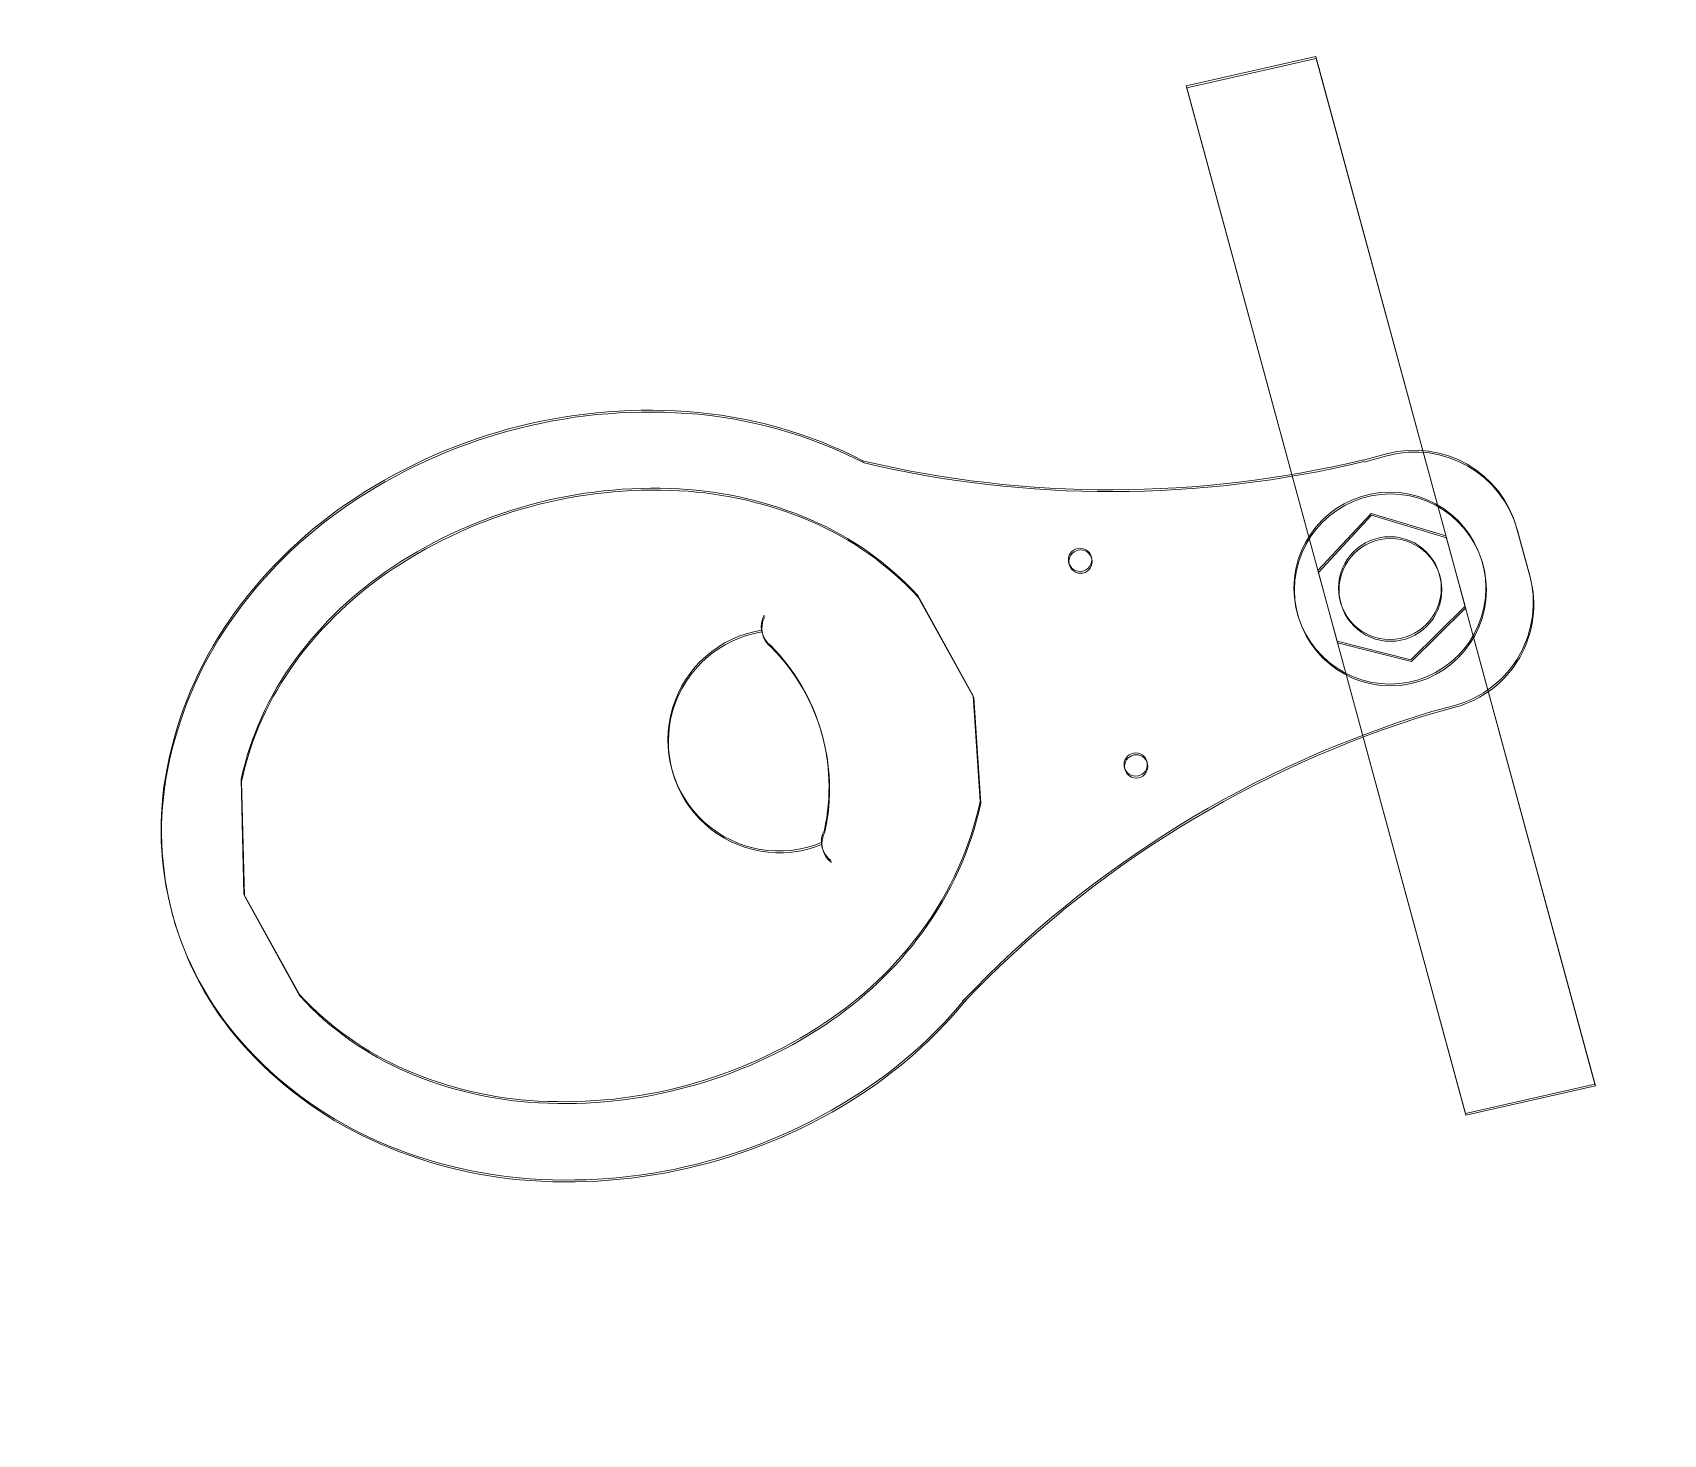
# Model space of a CAD drawing. Header units: millimetres. Extents: x -31731215 to 29997125, y -14487545 to 25622576.
# Drawn here: x -28840265 to -28073310, y 9563055 to 10222106 of the extents above; entities that cross this region are included whole.
import ezdxf

# ---------------------------------------------------------------- set-up
doc = ezdxf.new("R2010")
doc.units = ezdxf.units.MM
doc.header["$MEASUREMENT"] = 0
doc.layers.add('Blocks', color=251, linetype='Continuous', lineweight=9)

# ---------------------------------------------------------------- blocks, each defined once
blk = doc.blocks.new('wc')
at = {"ltscale": 0.5}
for p, q in [((26257849, 18593553), (26269010, 18593553)), ((26475214, 18534799), (26488033, 18587170)), ((26817830, 18587170), (26830649, 18534799)), ((26240984, 18549070), (26272172, 18568503)), ((26303360, 18549070), (26272172, 18568503)), ((26240984, 18514763), (26240984, 18549070)), ((26303360, 18514763), (26303360, 18549070)), ((26207849, 18521053), (26207849, 18543553)), ((26485084, 18486005), (26475214, 18534799)), ((26830649, 18534799), (26817830, 18482429)), ((26272172, 18497156), (26240984, 18514763)), ((26272172, 18497156), (26303360, 18514763)), ((26257849, 18471053), (26269010, 18471053))]:
    blk.add_line(p, q, dxfattribs=at)
blk.add_lwpolyline([(26303360, 18785239), (26240984, 18782562), (26240984, 18281976), (26303360, 18284653)], close=True)
for centre, radius in [((26409986, 18583344), 5475), ((26272843, 18532269), 45112), ((26272843, 18532269), 24159), ((26409986, 18483572), 5475)]:
    blk.add_circle(centre, radius, dxfattribs=at)
for centre, radius, start, end in [((26653186, 18460954), 252230, 70.817856, 109.18215), ((26640617, 18497082), 213977, 109.182144, 132.510372), ((26665755, 18497082), 213977, 49.973954, 70.817856), ((26652931, 18453406), 222754, 71.764165, 108.235853), ((26639789, 18493294), 180757, 108.235835, 128.499672), ((26666073, 18493294), 180757, 51.500328, 71.764165), ((26685078, 18520089), 183932, 26.251824, 49.973954), ((26254234, 19101272), 507727, 271.667706, 298.517077), ((26619625, 18518644), 148366, 128.499672, 152.492026), ((26686237, 18518644), 148366, 27.507974, 51.500328), ((26714904, 18534799), 150676, 333.748176, 26.25182), ((26257849, 18543553), 50000, 90, 180), ((26552051, 18589435), 11211, 321.994761, 43.968029), ((26568820, 18538777), 52244, 262.735434, 96.187384), ((26643000, 18535995), 94385, 150.45891, 207.59909), ((26257849, 18521053), 50000, 180, 270), ((26551278, 18484479), 11211, 321.994761, 43.968029), ((26626566, 18559681), 159516, 207.507974, 231.500328), ((26686237, 18550955), 148366, 308.499672, 332.492026), ((26254234, 17963541), 507727, 58.730936, 88.332294), ((26685078, 18549509), 183932, 310.026046, 333.748176), ((26639789, 18576305), 180757, 231.500328, 251.764165), ((26666073, 18576305), 180757, 288.235835, 308.499672), ((26665755, 18572516), 213977, 289.182144, 310.026046), ((26652931, 18616192), 222754, 251.764165, 288.235815), ((26640617, 18572516), 213977, 234.300109, 250.817856), ((26653186, 18608645), 252230, 250.817856, 289.18217)]:
    blk.add_arc(centre, radius, start, end, dxfattribs=at)

msp = doc.modelspace()

# ---------------------------------------------------------------- block references
at = {"layer": 'Blocks', "xscale": -1, "rotation": 15.20868765064598}
for p in [(2012429.713, -1029962.969), (2012665.684, -1030830.965)]:
    msp.add_blockref('wc', p, dxfattribs=at)

doc.saveas('drawing.dxf')
